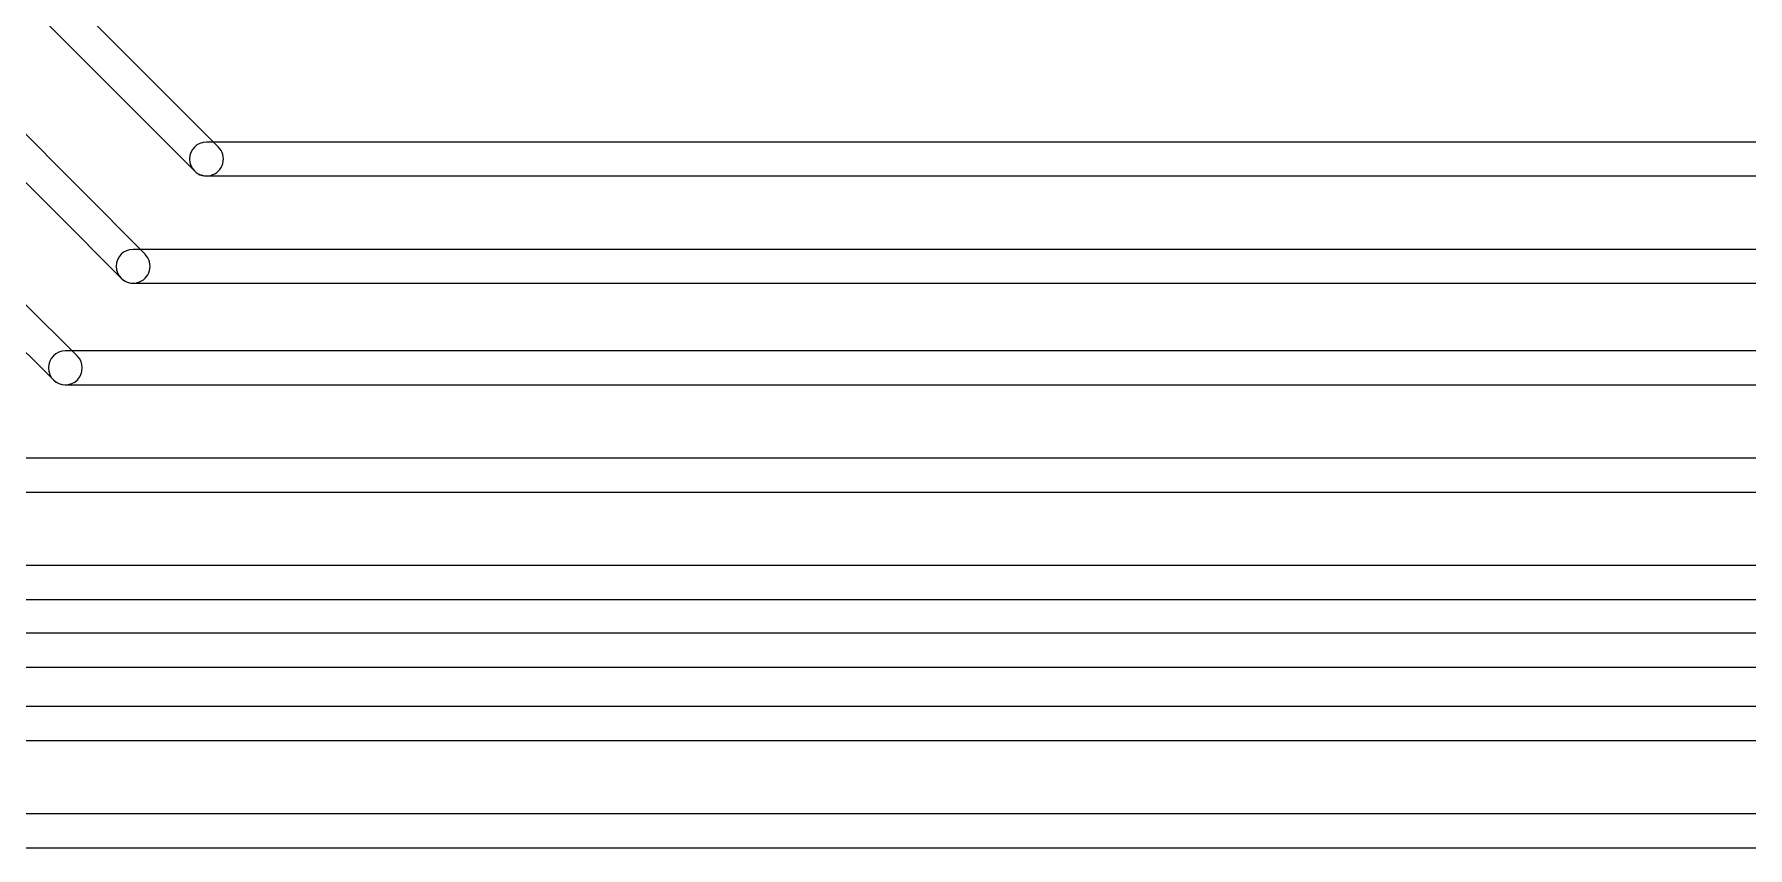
# Model space of a CAD drawing. Extents: x 2.7 to 76.1, y 3.1 to 47.6.
# Drawn here: x 10.35 to 18.06, y 3.14 to 6.8 of the extents above; entities that cross this region are included whole.
import ezdxf

# ---------------------------------------------------------------- set-up
doc = ezdxf.new("R2010")
doc.units = 0

msp = doc.modelspace()

# ---------------------------------------------------------------- linework, layer by layer
for points in [[(5.991155, 10.477715), (10.740955, 5.702515, 1), (10.84904, 5.81003), (6.09924, 10.58523, 1)], [(11.179095, 6.29277), (7.369095, 10.10277, 1), (7.2613, 9.994975), (11.0713, 6.184975, 1)], [(6.296265, 9.35981), (10.436465, 5.24501, 1), (10.54393, 5.353135), (6.40373, 9.467935, 1)], [(11.1252, 6.16265), (23.3426, 6.16265, 1), (23.3426, 6.3151), (11.1252, 6.3151, 1)], [(10.795, 5.68005), (23.6474, 5.68005, 1), (23.6474, 5.8325), (10.795, 5.8325, 1)], [(10.4902, 5.22285), (24.9174, 5.22285, 1), (24.9174, 5.3753), (10.4902, 5.3753, 1)], [(10.16, 4.74025), (24.6126, 4.74025, 1), (24.6126, 4.8927), (10.16, 4.8927, 1)], [(9.8552, 4.25765), (33.5026, 4.25765, 1), (33.5026, 4.4101), (9.8552, 4.4101, 1)], [(9.3726, 3.95285), (33.9852, 3.95285, 1), (33.9852, 4.1053), (9.3726, 4.1053, 1)], [(9.0424, 3.62265), (34.4424, 3.62265, 1), (34.4424, 3.7751), (9.0424, 3.7751, 1)], [(8.89, 3.14005), (34.7726, 3.14005, 1), (34.7726, 3.2925), (8.89, 3.2925, 1)]]:
    msp.add_lwpolyline(points, format="xyb", close=True)

doc.saveas('drawing.dxf')
